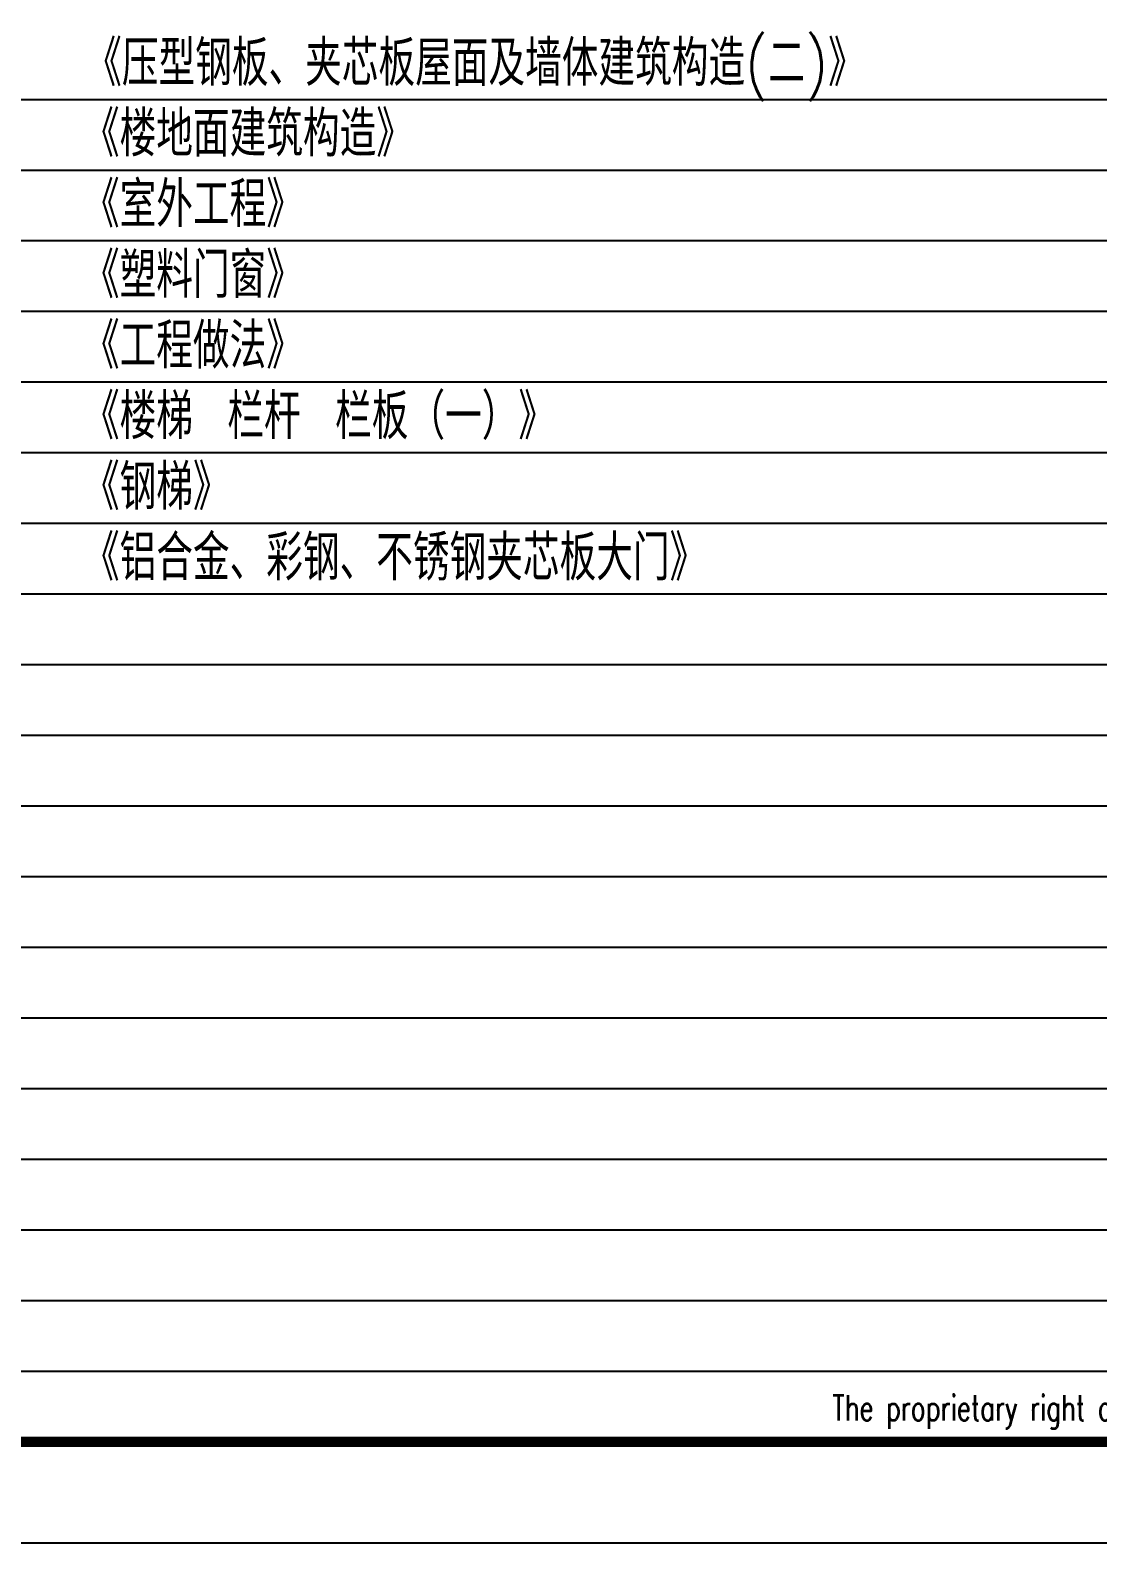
# Model space of a CAD drawing. Extents: x 4796190 to 4921527, y -485691 to -238224.
# Drawn here: x 4875336 to 4885916, y -359784 to -344799 of the extents above; entities that cross this region are included whole.
import ezdxf
from ezdxf.enums import TextEntityAlignment as Align

# ---------------------------------------------------------------- set-up
doc = ezdxf.new("R2010")
doc.units = 0
doc.header["$LTSCALE"] = 1000
doc.header["$MEASUREMENT"] = 0
doc.layers.get('0').update_dxf_attribs({"linetype": 'CONTINUOUS'})
doc.layers.add('PUB_TITLE', color=4, linetype='CONTINUOUS')
doc.layers.add('图层线', color=8, linetype='CONTINUOUS')
doc.styles.add('ECEC_TQ', font='txt_l.shx', dxfattribs={"bigfont": 'hztxt_l.shx'})
doc.styles.add('HZ1', font='txt.shx', dxfattribs={"bigfont": 'hzdx.shx'})

msp = doc.modelspace()

# ---------------------------------------------------------------- linework, layer by layer
at = {"layer": 'PUB_TITLE'}
msp.add_lwpolyline([(4821277.2, -359783.9), (4905377.2, -359783.9), (4905377.2, -300383.9), (4821277.2, -300383.9)], close=True, dxfattribs=at)
at = {"layer": 'PUB_TITLE', "const_width": 100}
msp.add_lwpolyline([(4823777.2, -358783.9), (4904377.2, -358783.9), (4904377.2, -301383.9), (4823777.2, -301383.9)], close=True, dxfattribs=at)
at = {"layer": '图层线'}
for p, q in [((4823777.2, -345483.9), (4904377.2, -345483.9)), ((4823777.2, -346183.9), (4904377.2, -346183.9)), ((4823777.2, -346883.9), (4904377.2, -346883.9)), ((4823777.2, -347583.9), (4904377.2, -347583.9)), ((4823777.2, -348283.9), (4904377.2, -348283.9)), ((4823777.2, -348983.9), (4904377.2, -348983.9)), ((4823777.2, -349683.9), (4904377.2, -349683.9)), ((4823777.2, -350383.9), (4904377.2, -350383.9)), ((4823777.2, -351083.9), (4904377.2, -351083.9)), ((4823777.2, -351783.9), (4904377.2, -351783.9)), ((4823777.2, -352483.9), (4904377.2, -352483.9)), ((4823777.2, -353183.9), (4886377.2, -353183.9)), ((4823777.2, -353883.9), (4886377.2, -353883.9)), ((4823777.2, -354583.9), (4886377.2, -354583.9)), ((4823777.2, -355283.9), (4886377.2, -355283.9)), ((4823777.2, -355983.9), (4886377.2, -355983.9)), ((4823777.2, -356683.9), (4886377.2, -356683.9)), ((4823777.2, -357383.9), (4886377.2, -357383.9)), ((4823777.2, -358083.9), (4886377.2, -358083.9))]:
    msp.add_line(p, q, dxfattribs=at)

# ---------------------------------------------------------------- texts
at = {"color": 4, "style": 'HZ1', "width": 0.85}
for s, p in [('《压型钢板、夹芯板屋面及墙体建筑构造(二)》', (4875880.8, -345350.5)), ('《楼地面建筑构造》', (4875858.7, -346050.5)), ('《室外工程》', (4875858.7, -346750.5)), ('《塑料门窗》', (4875858.7, -347450.5)), ('《工程做法》', (4875858.7, -348150.5)), ('《楼梯 栏杆 栏板（一）》', (4875858.7, -348850.5)), ('《钢梯》', (4875858.7, -349550.5)), ('《铝合金、彩钢、不锈钢夹芯板大门》', (4875858.7, -350250.5))]:
    msp.add_text(s, height=450, dxfattribs=at).set_placement(p)
at = {"style": 'ECEC_TQ', "width": 0.72}
msp.add_text('The proprietary right of this document belongs to Anhui Huadong Chemical And Medical Engineering  Co.,Ltd.  and any replication or transfer to the 3rd. side is forbidden without its permission. ', height=250, dxfattribs=at).set_placement((4895377.2, -358483.9), align=Align.MIDDLE)

doc.saveas('drawing.dxf')
